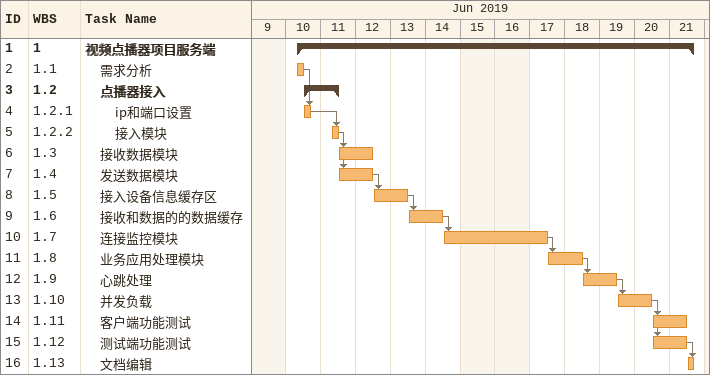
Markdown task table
| ID | WBS | Task | Start | Finish | Predecessors |
|---|---|---|---|---|---|
| 1 | 1 | **视频点播器项目服务端** | 2019-06-10 | 2019-06-21 |  |
| 2 | 1.1 | 需求分析 | 2019-06-10 | 2019-06-10 |  |
| 3 | 1.2 | **点播器接入** | 2019-06-10 | 2019-06-11 |  |
| 4 | 1.2.1 | ip和端口设置 | 2019-06-10 | 2019-06-10 | 2 |
| 5 | 1.2.2 | 接入模块 | 2019-06-11 | 2019-06-11 | 4 |
| 6 | 1.3 | 接收数据模块 | 2019-06-11 | 2019-06-12 | 5 |
| 7 | 1.4 | 发送数据模块 | 2019-06-11 | 2019-06-12 | 5 |
| 8 | 1.5 | 接入设备信息缓存区 | 2019-06-12 | 2019-06-13 | 7 |
| 9 | 1.6 | 接收和数据的的数据缓存 | 2019-06-13 | 2019-06-14 | 8 |
| 10 | 1.7 | 连接监控模块 | 2019-06-14 | 2019-06-17 | 9 |
| 11 | 1.8 | 业务应用处理模块 | 2019-06-17 | 2019-06-18 | 10 |
| 12 | 1.9 | 心跳处理 | 2019-06-18 | 2019-06-19 | 11 |
| 13 | 1.10 | 并发负载 | 2019-06-19 | 2019-06-20 | 12 |
| 14 | 1.11 | 客户端功能测试 | 2019-06-20 | 2019-06-21 | 13 |
| 15 | 1.12 | 测试端功能测试 | 2019-06-20 | 2019-06-21 | 13 |
| 16 | 1.13 | 文档编辑 | 2019-06-21 | 2019-06-21 | 15 |
